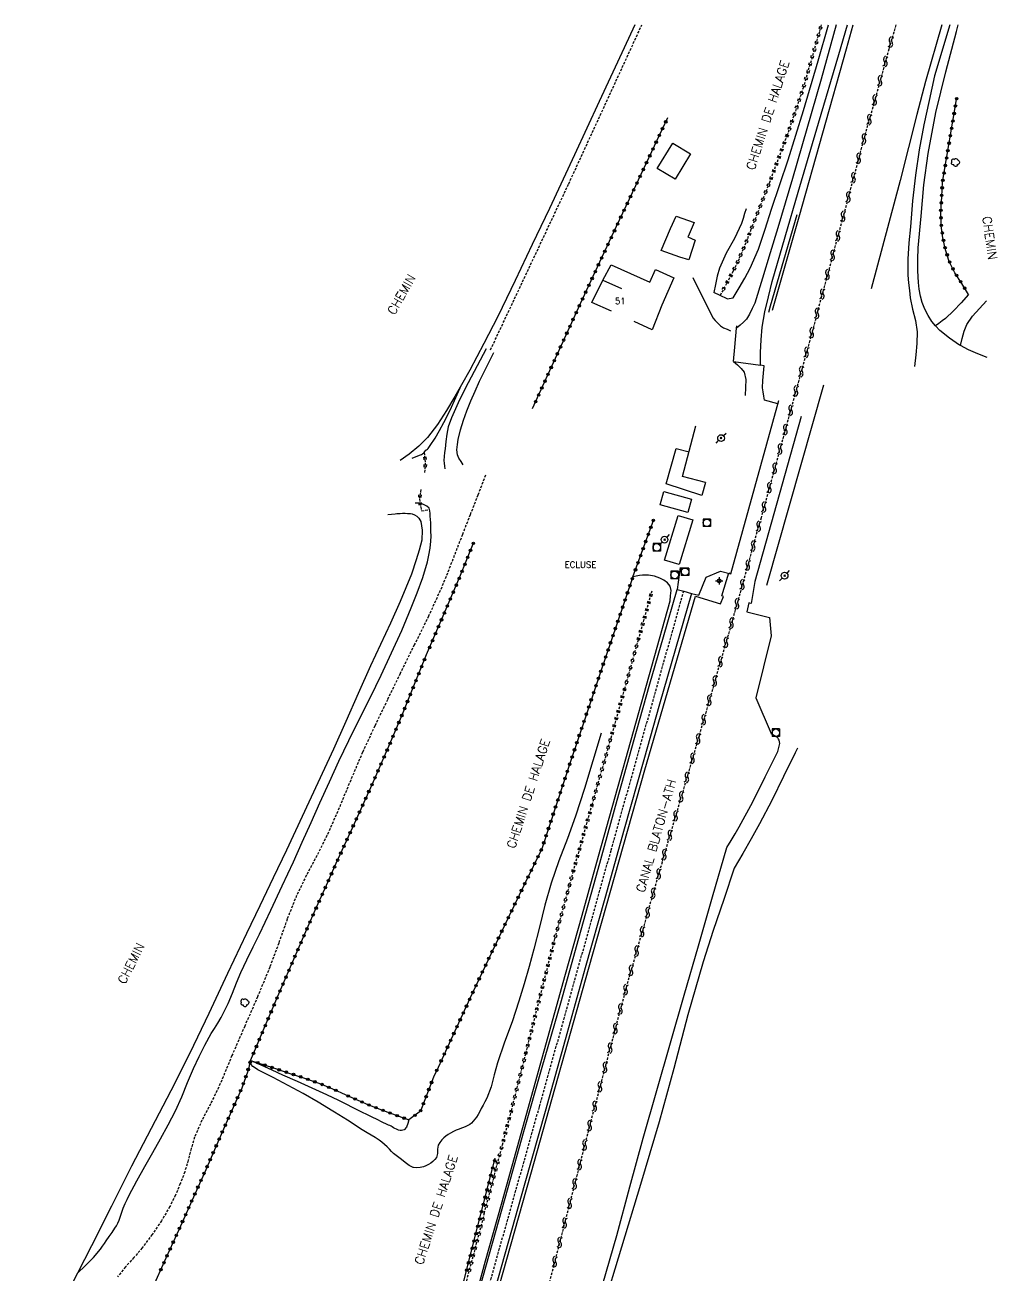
# Model space of a CAD drawing. Header units: millimetres. Extents: x 105000 to 106000, y 137000 to 138000.
# Drawn here: x 105758.6 to 105952.2, y 137751.2 to 138000 of the extents above; entities that cross this region are included whole.
import ezdxf
from ezdxf.enums import TextEntityAlignment as Align

# ---------------------------------------------------------------- set-up
doc = ezdxf.new("R2010")
doc.units = ezdxf.units.MM
doc.linetypes.add('DASHED', pattern=[0.75, 0.5, -0.25])
doc.layers.get('0').update_dxf_attribs({"linetype": 'CONTINUOUS'})
for name, color, linetype in [('W0001', 6, 'DASHED'), ('W0008', 7, 'CONTINUOUS'), ('W0010', 4, 'CONTINUOUS'), ('W0017', 7, 'CONTINUOUS'), ('W0070', 7, 'DASHED'), ('W0071', 7, 'CONTINUOUS'), ('W0101', 7, 'CONTINUOUS'), ('W0104', 1, 'CONTINUOUS'), ('W0120', 7, 'CONTINUOUS'), ('W0211', 2, 'CONTINUOUS'), ('W0214', 2, 'CONTINUOUS'), ('W0220', 5, 'DASHED'), ('W0300', 7, 'CONTINUOUS'), ('W0322', 7, 'CONTINUOUS'), ('W0323', 7, 'CONTINUOUS'), ('W0330', 7, 'CONTINUOUS'), ('W0420', 7, 'CONTINUOUS'), ('W0473', 7, 'CONTINUOUS'), ('W0500', 5, 'DASHED'), ('W0510', 5, 'CONTINUOUS'), ('W0511', 5, 'CONTINUOUS'), ('W0853', 7, 'CONTINUOUS'), ('W0985', 4, 'CONTINUOUS'), ('W0988', 4, 'CONTINUOUS'), ('W0989', 7, 'CONTINUOUS'), ('W0991', 7, 'CONTINUOUS')]:
    doc.layers.add(name, color=color, linetype=linetype)
doc.styles.get("Standard").update_dxf_attribs({"font": 'romans.shx', "width": 0.85})

# ---------------------------------------------------------------- blocks, each defined once
blk = doc.blocks.new('T853')
for p, q in [((-0.75, 0), (0.75, 0)), ((0, 0.75), (0, -0.75))]:
    blk.add_line(p, q)
blk.add_ellipse((0, 0), major_axis=(-0.265, 0.265), ratio=1, start_param=3.926991, end_param=10.210176)
blk = doc.blocks.new('T420')
for p, q in [((0.75, 0.75), (-0.75, 0.75)), ((-0.75, 0.75), (-0.75, -0.75)), ((0.75, 0.75), (0.75, -0.75)), ((0.75, -0.75), (-0.75, -0.75))]:
    blk.add_line(p, q)
blk.add_ellipse((0, 0), major_axis=(-0.53, 0.53), ratio=1, start_param=3.926991, end_param=10.210176)
blk = doc.blocks.new('T300')
for p, q in [((-0.8, 0.51), (-0.86, 0.34)), ((-0.86, 0.34), (-0.86, 0.17)), ((-0.86, 0.17), (-0.74, 0.06)), ((-0.69, 0.63), (-0.8, 0.51)), ((-0.8, -0.06), (-0.74, 0.06)), ((-0.74, 0.06), (-0.69, 0.11)), ((-0.57, 0.69), (-0.69, 0.63)), ((-0.46, 0.69), (-0.57, 0.69)), ((-0.29, 0.63), (-0.46, 0.69)), ((-0.29, 0.63), (-0.17, 0.74)), ((-0.23, 0.57), (-0.29, 0.63)), ((-0.17, 0.74), (-0.06, 0.8)), ((-0.06, 0.8), (0.06, 0.8)), ((0.06, 0.8), (0.23, 0.74)), ((0.23, 0.74), (0.34, 0.63)), ((0.34, 0.63), (0.4, 0.51)), ((0.46, 0.46), (0.34, 0.46)), ((0.4, 0.51), (0.4, 0.46)), ((0.57, 0.4), (0.46, 0.46)), ((0.57, 0.4), (0.69, 0.29)), ((0.69, 0.29), (0.74, 0.17)), ((0.74, 0.06), (0.69, -0.17)), ((0.74, 0.17), (0.74, 0.06)), ((-0.8, -0.17), (-0.8, -0.06)), ((-0.8, -0.23), (-0.8, -0.17)), ((-0.74, -0.34), (-0.8, -0.23)), ((-0.69, -0.4), (-0.74, -0.34)), ((-0.51, -0.46), (-0.69, -0.4)), ((-0.4, -0.46), (-0.51, -0.46)), ((-0.4, -0.46), (-0.34, -0.46)), ((-0.34, -0.46), (-0.34, -0.4)), ((-0.34, -0.51), (-0.34, -0.46)), ((-0.29, -0.63), (-0.34, -0.51)), ((-0.17, -0.74), (-0.29, -0.63)), ((-0.06, -0.8), (-0.17, -0.74)), ((0.06, -0.8), (-0.06, -0.8)), ((0.17, -0.74), (0.06, -0.8)), ((0.23, -0.69), (0.17, -0.74)), ((0.29, -0.46), (0.23, -0.46)), ((0.29, -0.63), (0.23, -0.69)), ((0.46, -0.4), (0.29, -0.46)), ((0.34, -0.51), (0.29, -0.63)), ((0.34, -0.51), (0.34, -0.46)), ((0.57, -0.34), (0.46, -0.4)), ((0.63, -0.29), (0.57, -0.34)), ((0.69, -0.17), (0.63, -0.29))]:
    blk.add_line(p, q)
blk = doc.blocks.new('T473')
for p, q in [((-0.166667, 0.166667), (0.166667, -0.166667)), ((-0.166667, -0.166667), (0.166667, 0.166667)), ((0.500001, 0.500001), (1.000002, 1.000002)), ((-1.000002, -1.000002), (-0.500001, -0.500001))]:
    blk.add_line(p, q)
blk.add_ellipse((0, 0), major_axis=(0.471405, 0.471405), ratio=1, start_param=5.4977871438, end_param=11.780972451)
blk = doc.blocks.new('t323o')
at = {"color": 0, "linetype": 'Continuous'}
for radius in [0.25, 0.15]:
    blk.add_circle((0, 0), radius, dxfattribs=at)
blk = doc.blocks.new('t500o')
at = {"color": 0, "linetype": 'Continuous'}
for centre, start, end in [((-0.5, 0.625), 216.8699, 323.1301), ((0.5, -0.125), 36.8699, 143.1301), ((0.5, -0.625), 36.8699, 143.1301), ((-0.5, 0.125), 216.8699, 323.1301)]:
    blk.add_arc(centre, 0.625, start, end, dxfattribs=at)
blk = doc.blocks.new('t220o')
at = {"color": 0, "linetype": 'Continuous'}
for p, q in [((-0.25, 0.25), (0.25, 0.25)), ((-0.25, -0.25), (0.25, -0.25))]:
    blk.add_line(p, q, dxfattribs=at)
blk = doc.blocks.new('t322o')
at = {"color": 0, "linetype": 'Continuous'}
for radius in [0.25, 0.15]:
    blk.add_circle((0, 0), radius, dxfattribs=at)

msp = doc.modelspace()

# ---------------------------------------------------------------- linework, layer by layer
at = {"layer": 'W0001'}
msp.add_lwpolyline([(105830.26, 137675), (105835.51, 137694), (105840.38, 137710.72), (105843.91, 137723.45), (105846.88, 137734.21), (105861.04, 137784.55), (105875.31, 137835.62), (105889.77, 137887.2)], dxfattribs=at)
at = {"layer": 'W0008'}
for points in [[(105899.71, 137933), (105899.97, 137935.84), (105900.32, 137939.63), (105900.36, 137940.09)], [(105848.54, 137746.27), (105851.67, 137757.38), (105854.8, 137768.48), (105857.94, 137779.59), (105861.6, 137792.42), (105865.27, 137805.25), (105868.92, 137818.09), (105872.74, 137831.85), (105876.54, 137845.61), (105880.38, 137859.37), (105883.06, 137868.76), (105885.76, 137878.15), (105888.46, 137887.55)], [(105888.46, 137887.55), (105889.77, 137887.2), (105891.34, 137886.78)], [(105891.34, 137886.78), (105888.16, 137875.75), (105884.98, 137864.71), (105881.82, 137853.66), (105877.91, 137839.85), (105874.04, 137826.03), (105870.17, 137812.21), (105866.16, 137797.9), (105862.16, 137783.6), (105858.15, 137769.3), (105854.16, 137755.16), (105850.17, 137741.03), (105846.17, 137726.9)]]:
    msp.add_lwpolyline(points, dxfattribs=at)
at = {"layer": 'W0010'}
msp.add_lwpolyline([(105906.74, 137942.8), (105907.05, 137944.05), (105912.34, 137962.22)], dxfattribs=at)
at = {"layer": 'W0017'}
for points in [[(105891.62, 137949.69), (105895.59, 137941.68), (105896.07, 137941.13), (105896.54, 137940.58), (105897.07, 137940.09), (105897.71, 137939.71), (105898.41, 137939.41), (105899.11, 137939.11)], [(105946.52, 137946.33), (105945.02, 137944.69), (105943.52, 137943.05), (105941.9, 137941.55), (105941.26, 137941.05), (105940.6, 137940.57), (105939.95, 137940.1)], [(105944.87, 137936.16), (105945.26, 137937.58), (105945.66, 137939), (105946.19, 137940.35), (105947.31, 137942.02), (105948.7, 137943.56), (105950.08, 137945.09)], [(105899.71, 137933), (105900.47, 137932.3), (105901.23, 137931.6), (105901.82, 137930.83), (105902.16, 137929.4), (105902.09, 137927.8), (105902.02, 137926.19)], [(105905.88, 137925.25), (105905.74, 137926.08), (105905.59, 137926.91), (105905.48, 137927.74), (105905.5, 137929.2), (105905.65, 137930.67), (105905.81, 137932.13), (105905.04, 137932.25)], [(105917.61, 137928.23), (105917.61, 137928.23), (105906.25, 137888.36)], [(105908.53, 137924.55), (105905.88, 137925.25)], [(105889.1, 137891.94), (105888.46, 137887.55)], [(105891.34, 137886.78), (105892.79, 137886.41), (105894.26, 137890.04), (105897.07, 137891.22), (105899.13, 137890.68)]]:
    msp.add_lwpolyline(points, dxfattribs=at)
at = {"layer": 'W0070'}
for points in [[(105851.29, 137935.29), (105866.87, 137968.37), (105881.43, 138000)], [(105850.31, 137910.32), (105848.77, 137906.38), (105847.23, 137902.44), (105845.69, 137898.51), (105844.35, 137895.01), (105843, 137891.51), (105841.59, 137888.04), (105838.95, 137882.24), (105836.12, 137876.53), (105833.29, 137870.82), (105830.77, 137865.61), (105828.26, 137860.39), (105825.82, 137855.15), (105823.45, 137849.61), (105821.16, 137844.05), (105818.73, 137838.55), (105816.72, 137834.57), (105814.63, 137830.64), (105812.68, 137826.64), (105810.8, 137821.92), (105809.11, 137817.12), (105807.34, 137812.35), (105804.9, 137806.45), (105802.34, 137800.59), (105799.79, 137794.73), (105798.92, 137792.63), (105798.05, 137790.52), (105797.16, 137788.43), (105795.53, 137785.12), (105793.83, 137781.86), (105792.37, 137778.5), (105791.68, 137776.21), (105791.09, 137773.88), (105790.4, 137771.58), (105789.52, 137769.23), (105788.53, 137766.92), (105787.43, 137764.67), (105785.77, 137761.83), (105783.91, 137759.09), (105781.94, 137756.44), (105780.29, 137754.52), (105778.58, 137752.64), (105777.01, 137750.68)]]:
    msp.add_lwpolyline(points, dxfattribs=at)
at = {"layer": 'W0071'}
for points in [[(105899.71, 137933), (105905.04, 137932.25), (105905.1, 137934.78), (105905.17, 137937.3), (105905.37, 137939.82), (105905.9, 137942.86), (105906.63, 137945.87), (105907.36, 137948.89), (105912.57, 137966.71), (105916.62, 137980.42), (105920.67, 137994.13), (105922.4, 138000)], [(105920.17, 138000), (105917.14, 137989.2), (105914.31, 137979.33), (105911.45, 137969.45), (105908.54, 137959.6), (105907.02, 137954.59), (105905.49, 137949.59), (105903.96, 137944.58), (105903.44, 137943.5), (105902.91, 137942.41), (105902.27, 137941.42), (105901.66, 137940.79), (105900.99, 137940.21), (105900.32, 137939.63)], [(105942.8, 138000), (105939.73, 137989.88), (105938.66, 137984.98), (105937.58, 137980.08), (105936.66, 137975.16), (105935.93, 137970.07), (105935.35, 137964.95), (105934.91, 137959.82), (105934.64, 137956.6), (105934.43, 137953.37), (105934.44, 137950.14), (105934.55, 137948.64), (105934.71, 137947.14), (105934.9, 137945.64), (105935.37, 137943.38), (105935.91, 137941.12), (105936.25, 137938.86), (105936.23, 137936.58), (105936, 137934.29), (105935.77, 137931.99)], [(105936.44, 137955.64), (105937.04, 137961.91), (105937.63, 137968.19), (105938.45, 137974.42), (105940.02, 137982.57), (105941.96, 137990.64), (105944.07, 137998.68), (105944.44, 138000)], [(105950.23, 137933.75), (105948.36, 137934.53), (105946.48, 137935.32), (105944.87, 137936.16), (105944.7, 137936.25), (105942.68, 137937.59), (105940.79, 137939.14), (105939.95, 137940.1), (105939.21, 137940.93), (105938.44, 137942.12), (105937.78, 137943.4), (105937.25, 137944.72), (105936.9, 137946.02), (105936.68, 137947.36), (105936.51, 137948.7), (105936.37, 137951.01), (105936.41, 137953.32), (105936.44, 137955.64)], [(105850.45, 137935.48), (105848.63, 137932.11), (105846.82, 137928.75), (105845.13, 137925.33), (105844.3, 137923.56), (105843.51, 137921.78), (105842.89, 137919.94), (105842.6, 137918.51), (105842.42, 137917.05), (105842.26, 137915.59), (105842.15, 137914.82), (105842.04, 137914.05), (105842.01, 137913.28), (105842.05, 137912.72), (105842.13, 137912.16), (105842.22, 137911.61)], [(105845.82, 137912.42), (105845.42, 137913.06), (105845.02, 137913.71), (105844.73, 137914.38), (105844.62, 137915.38), (105844.72, 137916.42), (105844.88, 137917.45), (105845.29, 137919.39), (105845.91, 137921.3), (105846.6, 137923.18), (105847.38, 137925.15), (105848.24, 137927.09), (105849.11, 137929.03), (105851.95, 137934.78)]]:
    msp.add_lwpolyline(points, dxfattribs=at)
at = {"layer": 'W0101'}
for points in [[(105875.36, 137942.98), (105871.47, 137944.72), (105873.68, 137949.19), (105877.41, 137947.54)], [(105894.14, 137908.87), (105894.14, 137908.87), (105889.53, 137910.07), (105892.18, 137920.13)]]:
    msp.add_lwpolyline(points, dxfattribs=at)
at = {"layer": 'W0104'}
for points in [[(105884.52, 137971.42), (105887.63, 137976.48), (105891.15, 137974.32), (105888.05, 137969.26)], [(105888.24, 137961.92), (105891.83, 137960.63), (105890.63, 137957.89), (105890.61, 137957.8), (105892.07, 137957.17), (105890.81, 137953.21), (105889.01, 137953.78), (105889.02, 137953.76), (105885.26, 137955.07), (105887.16, 137959.44)], [(105891.33, 137905.57), (105890.59, 137902.89), (105885.1, 137904.4), (105885.84, 137907.08)], [(105891.56, 137901.46), (105888.88, 137892.55), (105885.98, 137893.42), (105888.66, 137902.33)]]:
    msp.add_lwpolyline(points, close=True, dxfattribs=at)
for points in [[(105873.68, 137949.19), (105875.31, 137952.25), (105883.01, 137948.78), (105883.01, 137948.79), (105884.15, 137951.32), (105887.84, 137949.65), (105885.39, 137944.22), (105883.48, 137939.3), (105879.92, 137940.93)], [(105894.14, 137908.87), (105893.39, 137906.31), (105886.31, 137908.6), (105888.24, 137915.68), (105890.83, 137915.01)]]:
    msp.add_lwpolyline(points, dxfattribs=at)
at = {"layer": 'W0120'}
msp.add_lwpolyline([(105898.4, 137945.47), (105897.02, 137946.11), (105895.76, 137946.7)], dxfattribs=at)
at = {"layer": 'W0211'}
for points in [[(105898.4, 137945.47), (105899.63, 137945.68), (105900.79, 137947.62), (105901.95, 137949.56), (105903.03, 137951.54), (105904.65, 137955.37), (105905.99, 137959.33), (105907.29, 137963.3), (105910.55, 137973.11), (105913.6, 137982.97), (105916.58, 137992.86), (105918.63, 138000)], [(105902.22, 137963.4), (105901.91, 137962.42), (105901.6, 137961.44), (105901.27, 137960.46), (105899.86, 137957.47), (105898.21, 137954.56), (105896.89, 137951.55), (105896.46, 137949.95), (105896.11, 137948.32), (105895.76, 137946.7)], [(105835.69, 137913.69), (105835.69, 137913.69), (105835.69, 137913.69), (105835.69, 137913.69), (105835.69, 137913.69), (105835.69, 137913.69), (105835.69, 137913.69), (105837.18, 137914.3), (105837.18, 137914.3), (105837.38, 137914.39), (105837.58, 137914.48), (105837.77, 137914.58), (105838.01, 137914.8), (105838.07, 137914.87), (105838.22, 137915.05), (105838.44, 137915.29), (105838.58, 137915.41), (105838.73, 137915.53), (105838.87, 137915.66), (105839.02, 137915.84), (105839.17, 137916.03), (105839.3, 137916.22), (105840.29, 137917.7), (105841.17, 137919.26), (105842.01, 137920.83), (105843.23, 137923.29), (105844.37, 137925.79), (105845.5, 137928.3)], [(105769.04, 137751.39), (105770.63, 137752.95), (105772.22, 137754.52), (105773.65, 137756.2), (105774.03, 137756.75), (105774.39, 137757.3), (105774.75, 137757.85), (105775.34, 137758.67), (105775.93, 137759.48), (105776.48, 137760.33), (105776.78, 137760.85), (105777.06, 137761.38), (105777.31, 137761.92), (105777.61, 137762.72), (105777.86, 137763.55), (105778.13, 137764.37), (105778.51, 137765.24), (105778.92, 137766.1), (105779.34, 137766.95), (105780.84, 137769.8), (105782.43, 137772.61), (105784.03, 137775.41), (105785.58, 137778.18), (105787.12, 137780.94), (105788.58, 137783.75), (105789.81, 137786.54), (105790.96, 137789.37), (105792.17, 137792.18), (105793.27, 137794.52), (105794.41, 137796.83), (105795.64, 137799.1), (105796.31, 137800.16), (105797, 137801.21), (105797.65, 137802.29), (105798.15, 137803.22), (105798.61, 137804.17), (105799.06, 137805.12), (105799.93, 137807.16), (105800.74, 137809.22), (105801.59, 137811.26), (105802.78, 137813.83), (105804.04, 137816.37), (105805.28, 137818.92), (105807.57, 137823.71), (105809.83, 137828.51), (105812.05, 137833.33), (105813.81, 137837.24), (105815.55, 137841.16), (105817.3, 137845.07), (105819.2, 137849.23), (105821.12, 137853.38), (105823.08, 137857.51), (105825.22, 137861.83), (105827.4, 137866.14), (105829.52, 137870.47), (105831.6, 137874.92), (105833.62, 137879.4), (105835.49, 137883.93), (105836.7, 137886.93), (105837.85, 137889.96), (105838.74, 137893.05), (105839.02, 137894.42), (105839.26, 137895.81), (105839.41, 137897.21), (105839.45, 137898.21), (105839.44, 137899.21), (105839.41, 137900.21), (105839.39, 137900.86), (105839.36, 137901.51), (105839.3, 137902.15), (105839.28, 137902.71), (105839.24, 137903.26), (105839.09, 137903.74), (105838.62, 137904.17), (105837.98, 137904.47), (105837.35, 137904.79), (105837.35, 137904.79), (105837.35, 137904.79), (105837.35, 137904.79), (105836.29, 137904.74), (105836.29, 137904.74), (105836.29, 137904.74), (105836.29, 137904.74), (105836.29, 137904.74), (105836.29, 137904.74), (105836.29, 137904.74)], [(105887.07, 137885.28), (105887.16, 137886.31), (105887.25, 137887.34), (105887.06, 137888.23), (105886.54, 137888.87), (105885.8, 137889.4), (105885.01, 137889.82), (105883.93, 137890.2), (105882.77, 137890.39), (105881.6, 137890.41), (105880.95, 137890.33), (105880.31, 137890.2), (105879.66, 137890.07)], [(105853.46, 137765.16), (105857.72, 137780.41), (105861.98, 137795.67), (105866.24, 137810.92), (105869.52, 137822.69), (105872.8, 137834.47), (105876.1, 137846.24), (105879.75, 137859.26), (105883.41, 137872.27), (105887.07, 137885.28)], [(105912.41, 137855.95), (105911.97, 137855.05), (105909.65, 137850.3), (105907.32, 137845.56), (105904.89, 137840.88), (105903.23, 137837.91), (105901.53, 137834.97), (105899.82, 137832.03), (105897.75, 137825.83), (105895.67, 137819.63), (105893.67, 137813.4), (105890.62, 137802.82), (105887.78, 137792.17), (105884.87, 137781.55), (105881.17, 137769.05), (105877.37, 137756.59), (105873.63, 137744.1)], [(105821.06, 137785.76), (105818.72, 137786.9), (105815.8, 137788.23), (105812.87, 137789.54), (105809.93, 137790.85), (105807.79, 137791.82), (105805.65, 137792.8), (105803.52, 137793.78)], [(105835.06, 137781.92), (105834.8, 137781.18), (105834.54, 137780.45), (105834.09, 137779.97), (105833.84, 137779.89), (105833.57, 137779.84), (105833.3, 137779.83), (105832.95, 137779.91), (105832.6, 137780.05), (105832.26, 137780.21), (105832, 137780.35), (105831.74, 137780.51), (105831.48, 137780.65), (105831.23, 137780.78), (105830.97, 137780.9), (105830.72, 137781.02), (105829.72, 137781.5), (105828.72, 137781.98), (105827.72, 137782.46), (105824.72, 137783.94), (105821.73, 137785.44), (105821.06, 137785.76)], [(105828.15, 137675), (105829.95, 137680.67), (105833.18, 137691.48), (105836.25, 137702.33), (105839.2, 137713.22), (105840.49, 137718.22), (105841.76, 137723.23), (105843.06, 137728.23), (105844.91, 137734.89), (105846.83, 137741.53), (105848.74, 137748.18), (105850.32, 137753.84), (105851.89, 137759.5), (105853.46, 137765.16)]]:
    msp.add_lwpolyline(points, dxfattribs=at)
at = {"layer": 'W0214'}
for points in [[(105873.34, 137858.93), (105871.68, 137853.42), (105870.02, 137847.9), (105868.25, 137842.41), (105866.61, 137837.97), (105864.91, 137833.54), (105863.35, 137829.07), (105862.14, 137824.72), (105861.06, 137820.32), (105859.95, 137815.94), (105858.99, 137812.47), (105858.01, 137809.01), (105856.97, 137805.57), (105855.58, 137801.47), (105854.11, 137797.4), (105852.7, 137793.31), (105852.04, 137790.92), (105851.41, 137788.53), (105850.54, 137786.23), (105850.19, 137785.55), (105849.82, 137784.87), (105849.45, 137784.2), (105849.14, 137783.61), (105848.83, 137783.02), (105848.48, 137782.46), (105848.18, 137782.04), (105847.86, 137781.64), (105847.5, 137781.29), (105847.15, 137781.03), (105846.76, 137780.81), (105846.37, 137780.61), (105845.94, 137780.43), (105845.51, 137780.27), (105845.08, 137780.11), (105844.49, 137779.86), (105843.91, 137779.59), (105843.35, 137779.29), (105842.88, 137779.01), (105842.42, 137778.71), (105842, 137778.37), (105841.57, 137777.93), (105841.19, 137777.44), (105840.89, 137776.92), (105840.75, 137776.1), (105840.76, 137775.22), (105840.57, 137774.43), (105840.24, 137774.01), (105839.82, 137773.64), (105839.38, 137773.31), (105838.92, 137773.02), (105838.44, 137772.77), (105837.94, 137772.58), (105837.27, 137772.44), (105836.57, 137772.39), (105835.96, 137772.46)], [(105820.24, 137783.44), (105819.9, 137783.65), (105816.97, 137785.44), (105814, 137787.17), (105811.02, 137788.79), (105808, 137790.35), (105804.98, 137791.91), (105804.48, 137792.22), (105803.97, 137792.54), (105803.63, 137792.94), (105803.57, 137793.21), (105803.54, 137793.49), (105803.52, 137793.78)], [(105835.96, 137772.46), (105835.9, 137772.47), (105835.07, 137772.84), (105834.3, 137773.44), (105833.54, 137774.05), (105833.01, 137774.42), (105832.5, 137774.8), (105832, 137775.2), (105831.56, 137775.64), (105831.15, 137776.11), (105830.72, 137776.57), (105830.2, 137777.03), (105829.66, 137777.47), (105829.1, 137777.89), (105828.33, 137778.4), (105827.53, 137778.87), (105826.73, 137779.35), (105825.42, 137780.17), (105824.12, 137781.01), (105822.81, 137781.84), (105820.24, 137783.44)]]:
    msp.add_lwpolyline(points, dxfattribs=at)
at = {"layer": 'W0220'}
for points in [[(105917.12, 138000), (105916.79, 137998.66), (105913.62, 137987.6), (105910.38, 137978.08), (105906.85, 137968.64), (105903.17, 137959.28), (105902.41, 137957.32), (105901.64, 137955.37), (105900.81, 137953.44), (105899.61, 137950.97), (105898.31, 137948.54), (105897.02, 137946.11)], [(105838.07, 137914.87), (105838.15, 137914.17), (105838.23, 137913.47), (105838.28, 137912.77), (105838.26, 137912.08), (105838.21, 137911.39), (105838.16, 137910.69)], [(105837.45, 137907.51), (105837.33, 137906.87), (105837.21, 137906.23), (105837.15, 137905.59), (105837.22, 137904.8), (105837.4, 137904), (105837.57, 137903.2)], [(105837.57, 137903.2), (105838.96, 137903.45)], [(105850.06, 137763.34), (105851.87, 137770.15), (105853.67, 137776.96), (105855.46, 137783.78), (105858.35, 137795.17), (105861.2, 137806.58), (105864.12, 137817.97), (105867.77, 137831.34), (105871.53, 137844.67), (105875.3, 137858.01), (105878.03, 137867.77), (105880.76, 137877.53), (105883.49, 137887.29)], [(105850.06, 137763.34), (105842.79, 137735.81), (105841.31, 137730.22)]]:
    msp.add_lwpolyline(points, dxfattribs=at)
at = {"layer": 'W0322'}
for points in [[(105879.66, 137890.07), (105876.47, 137880.69), (105873.28, 137871.32), (105870.12, 137861.94), (105867.24, 137853.28), (105864.38, 137844.61), (105861.52, 137835.94), (105858.16, 137829.04), (105854.8, 137822.14), (105851.48, 137815.22), (105847.61, 137806.97), (105843.79, 137798.7), (105840.84, 137792.33)], [(105840.84, 137792.33), (105839.96, 137790.42)], [(105839.96, 137790.42), (105837.35, 137783.65), (105835.06, 137781.92)]]:
    msp.add_lwpolyline(points, dxfattribs=at)
at = {"layer": 'W0323'}
for points in [[(105946.52, 137946.33), (105945.15, 137948.49), (105943.79, 137950.65), (105942.67, 137952.92), (105941.93, 137955.22), (105941.41, 137957.61), (105941.08, 137960.02), (105940.98, 137962.88), (105941.15, 137965.77), (105941.31, 137968.67), (105944.18, 137985.56)], [(105859.66, 137923.59), (105862.7, 137930.29), (105865.75, 137936.99), (105868.82, 137943.68), (105872.6, 137951.82), (105876.42, 137959.94), (105880.24, 137968.06), (105882.36, 137972.56), (105884.48, 137977.06), (105886.6, 137981.56)], [(105879.66, 137890.07), (105883.8, 137901.51)], [(105838.58, 137874.63), (105841.88, 137882.35), (105845.19, 137890.07), (105847.99, 137897.01)], [(105803.52, 137793.78), (105804.68, 137796.53), (105805.84, 137799.28), (105807, 137802.02), (105809.55, 137807.99), (105812.11, 137813.95), (105814.71, 137819.9), (105816.66, 137824.3), (105818.62, 137828.68), (105820.59, 137833.07), (105824.18, 137840.97), (105827.77, 137848.87), (105831.26, 137856.82), (105833.74, 137862.74), (105836.16, 137868.68), (105838.58, 137874.63)], [(105803.52, 137793.78), (105803.33, 137793.06), (105803.15, 137792.33), (105802.95, 137791.61), (105801.76, 137788.27), (105800.32, 137785.02), (105798.85, 137781.77), (105796.73, 137776.88), (105794.57, 137772), (105792.4, 137767.13), (105789.54, 137760.75), (105786.66, 137754.38), (105783.79, 137748)], [(105803.52, 137793.78), (105804.96, 137793.3), (105806.4, 137792.82), (105807.85, 137792.33), (105811.13, 137791.26), (105814.42, 137790.19), (105817.67, 137789.02), (105820.75, 137787.71), (105821.6, 137787.32)], [(105821.6, 137787.32), (105823.8, 137786.31), (105826.87, 137784.98), (105829.59, 137783.92), (105832.32, 137782.92), (105835.06, 137781.92)], [(105837.53, 137720.26), (105837.82, 137721.11), (105838.11, 137721.96), (105838.4, 137722.81), (105839.3, 137725.8), (105840.12, 137728.82), (105840.94, 137731.83), (105842.17, 137736.06), (105843.41, 137740.28), (105844.61, 137744.52), (105846.07, 137750.04), (105847.46, 137755.58), (105848.85, 137761.12), (105849.98, 137765.5), (105851.1, 137769.89), (105852.23, 137774.27)]]:
    msp.add_lwpolyline(points, dxfattribs=at)
at = {"layer": 'W0330'}
for points in [[(105880.07, 138000), (105877.9, 137995.45), (105872.95, 137984.79), (105868.01, 137974.12), (105863.03, 137963.47), (105859.62, 137956.28), (105856.18, 137949.09), (105852.75, 137941.91)], [(105852.75, 137941.91), (105849.97, 137936.57), (105847.19, 137931.24), (105845.5, 137928.3), (105844.2, 137926.03), (105842.51, 137923.2), (105840.77, 137920.41), (105838.76, 137917.86), (105837, 137916.12), (105835.09, 137914.51), (105833.31, 137913.29)], [(105830.88, 137902.51), (105832.29, 137902.66), (105832.63, 137902.68), (105832.97, 137902.7), (105833.31, 137902.72), (105833.79, 137902.74), (105834.27, 137902.75), (105834.75, 137902.73), (105835.07, 137902.72), (105835.39, 137902.68), (105835.69, 137902.62), (105836.18, 137902.43), (105836.63, 137902.14), (105837.01, 137901.8), (105837.39, 137901.1), (105837.57, 137900.24), (105837.67, 137899.38), (105837.59, 137897.41), (105837.09, 137895.42), (105836.49, 137893.46), (105835.57, 137890.65), (105834.46, 137887.89), (105833.31, 137885.16), (105831.41, 137880.86), (105829.4, 137876.61), (105827.4, 137872.35), (105824.93, 137866.82), (105822.5, 137861.29), (105820.03, 137855.76), (105816.93, 137849.05), (105813.79, 137842.35), (105810.65, 137835.66)], [(105810.65, 137835.66), (105807.99, 137830.12), (105805.33, 137824.58), (105802.67, 137819.03), (105798.94, 137811.08), (105795.22, 137803.13), (105791.41, 137795.21), (105787.6, 137787.68), (105783.7, 137780.19), (105779.82, 137772.68), (105775.81, 137764.77), (105771.82, 137756.85), (105769.04, 137751.39), (105767.8, 137748.95), (105764.74, 137743.01), (105761.66, 137737.08), (105758.58, 137731.14)]]:
    msp.add_lwpolyline(points, dxfattribs=at)
at = {"layer": 'W0500'}
msp.add_lwpolyline([(105932.03, 138000), (105930.62, 137995.18), (105925.4, 137976.36), (105920.35, 137957.5), (105915.27, 137938.64), (105910.23, 137920.25), (105905.17, 137901.86), (105900.05, 137883.49), (105892.82, 137858.37), (105885.46, 137833.28), (105878.27, 137808.14), (105870.59, 137779.09), (105863.12, 137749.97), (105854.96, 137721.06), (105851.54, 137710.2), (105848.02, 137699.38), (105844.5, 137688.55)], dxfattribs=at)
at = {"layer": 'W0510'}
msp.add_lwpolyline([(105873.67, 137749.29), (105876.43, 137758.92), (105879.04, 137768.6), (105881.69, 137778.27), (105884.4, 137787.77), (105887.14, 137797.26), (105889.88, 137806.75), (105892.71, 137816.56), (105895.54, 137826.36), (105898.38, 137836.17), (105899.2, 137837.55), (105900.03, 137838.93), (105900.84, 137840.32), (105903.51, 137845.25), (105906.01, 137850.27), (105908.52, 137855.29), (105908.7, 137856.07), (105908.89, 137856.86), (105908.8, 137857.56), (105908.66, 137857.78), (105908.49, 137858), (105908.31, 137858.21)], dxfattribs=at)
at = {"layer": 'W0511'}
for points in [[(105907.45, 137943.19), (105907.45, 137943.19), (105907.45, 137943.19), (105907.45, 137943.19), (105907.45, 137943.19), (105907.45, 137943.19), (105912.77, 137961.79), (105922.17, 137995.26), (105923.53, 138000)], [(105941.19, 138000), (105937.92, 137988.76), (105936.19, 137982.2), (105934.53, 137975.63), (105932.87, 137969.05), (105927.11, 137947.46)], [(105899.13, 137890.68), (105908.72, 137925.24), (105908.72, 137925.24)], [(105913.19, 137922.03), (105913.19, 137922.03), (105913.19, 137922.03), (105913.19, 137922.03), (105903.92, 137889.15)], [(105847.42, 137729), (105859.36, 137771.1), (105870.97, 137812.44), (105882.05, 137851.66), (105892.1, 137886.21), (105897.1, 137884.7), (105897.73, 137886.19), (105897.39, 137886.3), (105898.73, 137890.88), (105899.13, 137890.68)], [(105903.92, 137889.15), (105903.22, 137884.8), (105902.76, 137884.93), (105902.35, 137883.13), (105906.84, 137882.01), (105907.2, 137878.34), (105904.17, 137866.01), (105907.17, 137858.91), (105908.31, 137858.21)]]:
    msp.add_lwpolyline(points, dxfattribs=at)

# ---------------------------------------------------------------- block references
at = {"layer": 'W0220'}
for p, rotation in [((105916.97, 137999.39), 255.938425234636), ((105916.58, 137997.94), 254.035448038412), ((105915.76, 137995.06), 254.035448038412), ((105916.17, 137996.5), 254.035448038412), ((105914.93, 137992.17), 254.035448038412), ((105915.34, 137993.61), 254.035448038412), ((105914.1, 137989.29), 254.035448038412), ((105914.52, 137990.73), 254.035448038412), ((105913.69, 137987.85), 254.035448038412), ((105912.74, 137985), 251.1812953661286), ((105913.22, 137986.42), 251.1812953661286), ((105911.77, 137982.16), 251.1812953661286), ((105912.25, 137983.58), 251.1812953661286), ((105910.8, 137979.32), 251.1812953661286), ((105911.29, 137980.74), 251.1812953661286), ((105910.31, 137977.9), 249.5185508128021), ((105909.26, 137975.09), 249.5185508128021), ((105909.79, 137976.5), 249.5185508128021), ((105908.21, 137972.28), 249.5185508128021), ((105908.74, 137973.69), 249.5185508128021), ((105907.16, 137969.47), 249.5185508128021), ((105907.69, 137970.88), 249.5185508128021), ((105906.63, 137968.07), 248.5452633233728), ((105905.53, 137965.28), 248.5452633233728), ((105906.08, 137966.68), 248.5452633233728), ((105904.43, 137962.49), 248.5452633233728), ((105904.98, 137963.88), 248.5452633233728), ((105903.34, 137959.7), 248.5452633233728), ((105903.89, 137961.09), 248.5452633233728), ((105902.24, 137956.9), 248.4369623021545), ((105902.79, 137958.3), 248.6194280520002), ((105901.69, 137955.51), 248.4369623021545), ((105900.48, 137952.76), 243.9660540258658), ((105901.1, 137954.13), 246.8732176698965), ((105899.13, 137950.08), 241.9458731722774), ((105899.82, 137951.42), 243.9660540258658), ((105897.72, 137947.44), 241.9458731722774), ((105898.43, 137948.76), 241.9458731722774), ((105838.21, 137913.68), 276.8427734118325), ((105838.27, 137912.19), 268.6754780886624), ((105837.2, 137906.16), 264.7165145607258), ((105837.25, 137904.66), 282.3005388787881), ((105882.84, 137884.99), 74.37212146192046), ((105883.25, 137886.44), 74.37212146192046), ((105882.44, 137883.55), 74.37212146192046), ((105881.63, 137880.66), 74.37212146192046), ((105882.04, 137882.1), 74.37212146192046), ((105880.82, 137877.77), 74.37212146192046), ((105881.23, 137879.21), 74.37212146192046), ((105880.02, 137874.88), 74.37059881187942), ((105880.42, 137876.32), 74.37059881187942), ((105879.61, 137873.44), 74.37059881187942), ((105878.8, 137870.55), 74.37059881187942), ((105879.21, 137871.99), 74.37059881187942), ((105878, 137867.66), 74.37756438207263), ((105878.4, 137869.1), 74.37059881187942), ((105877.59, 137866.21), 74.37756438207263), ((105876.78, 137863.32), 74.37756438207263), ((105877.19, 137864.77), 74.37756438207263), ((105875.98, 137860.43), 74.37756438207263), ((105876.38, 137861.88), 74.37756438207263), ((105875.17, 137857.55), 74.22841647885016), ((105875.57, 137858.99), 74.37756438207263), ((105874.76, 137856.1), 74.22841647885016), ((105873.94, 137853.21), 74.22841647885016), ((105874.35, 137854.66), 74.22841647885016), ((105873.13, 137850.33), 74.22841647885016), ((105873.54, 137851.77), 74.22841647885016), ((105872.31, 137847.44), 74.22841647885016), ((105872.72, 137848.88), 74.22841647885016), ((105871.91, 137846), 74.22841647885016), ((105871.09, 137843.11), 74.24147886599438), ((105871.5, 137844.55), 74.24147886599438), ((105870.28, 137840.22), 74.24147886599438), ((105870.68, 137841.67), 74.24147886599438), ((105869.87, 137838.78), 74.24147886599438), ((105869.05, 137835.89), 74.24147886599438), ((105869.46, 137837.34), 74.24147886599438), ((105868.24, 137833), 74.24147886599438), ((105868.65, 137834.45), 74.24147886599438), ((105867.43, 137830.11), 74.74197958370397), ((105867.83, 137831.56), 74.24147886599438), ((105867.04, 137828.67), 74.74197958370397), ((105866.25, 137825.77), 74.74197958370397), ((105866.64, 137827.22), 74.74197958370397), ((105865.46, 137822.88), 74.74197958370397), ((105865.86, 137824.33), 74.74197958370397), ((105865.07, 137821.43), 74.74197958370397), ((105864.28, 137818.54), 74.74197958370397), ((105864.67, 137819.98), 74.74197958370397), ((105863.52, 137815.63), 75.59028382480514), ((105863.89, 137817.09), 75.59028382480514), ((105862.77, 137812.73), 75.59028382480514), ((105863.15, 137814.18), 75.59028382480514), ((105862.4, 137811.28), 75.59028382480514), ((105861.66, 137808.37), 75.59028382480514), ((105862.03, 137809.82), 75.59028382480514), ((105860.92, 137805.46), 76.01812020169261), ((105861.28, 137806.92), 75.59028382480514), ((105860.55, 137804.01), 76.01812020169261), ((105859.83, 137801.1), 76.01812020169261), ((105860.19, 137802.55), 76.01812020169261), ((105859.1, 137798.18), 76.01812020169261), ((105859.47, 137799.64), 76.01812020169261), ((105858.38, 137795.27), 76.01812020169261), ((105858.74, 137796.73), 76.01812020169261), ((105858.01, 137793.82), 75.76166210831437), ((105857.27, 137790.91), 75.76166210831437), ((105857.64, 137792.37), 75.76166210831437), ((105856.54, 137788), 75.76166210831437), ((105856.9, 137789.46), 75.76166210831437), ((105856.17, 137786.55), 75.76166210831437), ((105855.43, 137783.64), 75.28333950315768), ((105855.8, 137785.1), 75.76166210831437), ((105854.67, 137780.74), 75.28333950315768), ((105855.05, 137782.19), 75.28333950315768), ((105853.9, 137777.84), 75.28333950315768), ((105854.28, 137779.29), 75.28333950315768), ((105853.52, 137776.39), 75.14138555210336), ((105852.75, 137773.49), 75.14138555210336), ((105853.14, 137774.94), 75.14138555210336), ((105851.98, 137770.59), 75.14138555210336), ((105852.37, 137772.04), 75.14138555210336), ((105851.6, 137769.14), 75.13144042906721), ((105850.83, 137766.24), 75.13144042906721), ((105851.21, 137767.69), 75.13144042906721), ((105850.44, 137764.79), 75.13144042906721), ((105849.35, 137760.68), 255.2155715294408), ((105849.74, 137762.13), 255.2155715294408), ((105848.97, 137759.23), 255.2155715294408), ((105848.21, 137756.33), 255.2155715294408), ((105848.59, 137757.78), 255.2155715294408), ((105847.44, 137753.42), 255.2155715294408), ((105847.82, 137754.87), 255.2155715294408), ((105847.06, 137751.97), 255.2155715294408)]:
    msp.add_blockref('t220o', p, dxfattribs=dict(at, rotation=rotation))
at = {"layer": 'W0300', "rotation": 359.9999899820874}
for p in [(105943.94, 137972.59), (105802.42, 137805.25)]:
    msp.add_blockref('T300', p, dxfattribs=at)
at = {"layer": 'W0322'}
for p, rotation in [((105879.55, 137889.73), 251.2081582684478), ((105879.06, 137888.31), 251.2081582684478), ((105878.1, 137885.47), 251.2081582684478), ((105878.58, 137886.89), 251.2081582684478), ((105877.13, 137882.63), 251.2081582684478), ((105877.61, 137884.05), 251.2081582684478), ((105876.16, 137879.79), 251.2136375645618), ((105876.65, 137881.21), 251.2081582684478), ((105875.68, 137878.37), 251.2136375645618), ((105874.72, 137875.53), 251.2136375645618), ((105875.2, 137876.95), 251.2136375645618), ((105873.75, 137872.69), 251.2136375645618), ((105874.23, 137874.11), 251.2136375645618), ((105872.79, 137869.85), 251.3600582074179), ((105873.27, 137871.27), 251.3600582074179), ((105872.31, 137868.43), 251.3600582074179), ((105871.35, 137865.59), 251.3600582074179), ((105871.83, 137867.01), 251.3600582074179), ((105870.39, 137862.74), 251.3600582074179), ((105870.87, 137864.17), 251.3600582074179), ((105869.44, 137859.9), 251.6047434322049), ((105869.91, 137861.32), 251.6047434322049), ((105868.97, 137858.48), 251.6047434322049), ((105868.02, 137855.63), 251.6047434322049), ((105868.49, 137857.05), 251.6047434322049), ((105867.07, 137852.78), 251.7416995374571), ((105867.55, 137854.21), 251.6047434322049), ((105866.13, 137849.93), 251.7416995374571), ((105866.6, 137851.36), 251.7416995374571), ((105865.66, 137848.51), 251.7416995374571), ((105864.72, 137845.66), 251.7416995374571), ((105865.19, 137847.08), 251.7416995374571), ((105863.78, 137842.81), 251.7436657753003), ((105864.25, 137844.23), 251.7436657753003), ((105862.84, 137839.96), 251.7436657753003), ((105863.31, 137841.39), 251.7436657753003), ((105862.37, 137838.54), 251.7436657753003), ((105861.4, 137835.7), 244.0660517709002), ((105861.9, 137837.11), 251.7436657753003), ((105860.09, 137833), 244.0660517709002), ((105860.75, 137834.35), 244.0660517709002), ((105858.78, 137830.31), 244.0660517709002), ((105859.43, 137831.65), 244.0660517709002), ((105857.47, 137827.61), 244.0560712520846), ((105858.12, 137828.96), 244.0560712520846), ((105856.81, 137826.26), 244.0560712520846), ((105855.5, 137823.56), 244.0560712520846), ((105856.15, 137824.91), 244.0560712520846), ((105854.19, 137820.86), 244.3466081698118), ((105854.84, 137822.21), 244.0560712520846), ((105852.89, 137818.16), 244.3466081698118), ((105853.54, 137819.51), 244.3466081698118), ((105851.59, 137815.45), 244.3466081698118), ((105852.24, 137816.8), 244.3466081698118), ((105850.32, 137812.74), 244.8577695930175), ((105850.95, 137814.09), 244.8577695930175), ((105849.68, 137811.38), 244.8577695930175), ((105848.41, 137808.66), 244.8577695930175), ((105849.04, 137810.02), 244.8577695930175), ((105847.14, 137805.94), 245.1950055343478), ((105847.77, 137807.31), 244.8577695930175), ((105845.88, 137803.22), 245.1950055343478), ((105846.51, 137804.58), 245.1950055343478), ((105844.62, 137800.5), 245.1950055343478), ((105845.25, 137801.86), 245.1950055343478), ((105843.36, 137797.77), 245.1923681309935), ((105843.99, 137799.14), 245.1950055343478), ((105842.73, 137796.41), 245.1923681309935), ((105841.47, 137793.69), 245.1923681309935), ((105842.1, 137795.05), 245.1923681309935), ((105840.59, 137791.79), 245.1923681311459), ((105839.02, 137787.97), 248.9137613400881), ((105839.56, 137789.37), 248.9137613400881), ((105838.48, 137786.57), 248.9137613400881), ((105836.25, 137782.82), 217.005527588328), ((105837.4, 137783.77), 248.9137613400881), ((105837.94, 137785.17), 248.9137613400881)]:
    msp.add_blockref('t322o', p, dxfattribs=dict(at, rotation=rotation))
at = {"layer": 'W0323'}
for p, rotation in [((105944.15, 137985.33), 80.33982644485317), ((105943.64, 137982.37), 80.33982644485317), ((105943.89, 137983.85), 80.33982644485317), ((105885.56, 137979.37), 64.79458618868146), ((105886.2, 137980.72), 64.79458618868146), ((105943.14, 137979.41), 80.33982644485317), ((105943.39, 137980.89), 80.33982644485317), ((105884.93, 137978.01), 64.79458618868146), ((105942.89, 137977.94), 80.33982644485317), ((105883.65, 137975.29), 64.79458618838713), ((105884.29, 137976.65), 64.79458618838713), ((105942.38, 137974.98), 80.33982644485317), ((105942.63, 137976.46), 80.33982644485317), ((105882.37, 137972.58), 64.79458618838713), ((105883.01, 137973.94), 64.79458618838713), ((105941.88, 137972.02), 80.33982644485317), ((105942.13, 137973.5), 80.33982644485317), ((105881.09, 137969.87), 64.82032695396087), ((105881.73, 137971.22), 64.82032695396087), ((105941.63, 137970.54), 80.33982644485317), ((105879.82, 137967.15), 64.79139999262794), ((105880.46, 137968.51), 64.82032695396087), ((105941.25, 137967.57), 86.77408661118093), ((105941.38, 137969.06), 80.33982644485317), ((105878.54, 137964.44), 64.79139999262794), ((105879.18, 137965.79), 64.79139999262794), ((105941.08, 137964.58), 86.75321763790865), ((105941.16, 137966.07), 86.77408661118093), ((105877.9, 137963.08), 64.79139999262794), ((105940.99, 137963.08), 86.75321763790865), ((105876.62, 137960.36), 64.79139999262794), ((105877.26, 137961.72), 64.79139999262794), ((105941.02, 137961.58), 91.87787744723298), ((105941.07, 137960.08), 91.87787744723298), ((105875.35, 137957.65), 64.82572424418204), ((105875.98, 137959.01), 64.82572424418204), ((105941.27, 137958.59), 97.91688494723626), ((105941.52, 137957.11), 102.2010874524013), ((105874.07, 137954.93), 64.82572424418204), ((105874.71, 137956.29), 64.82572424418204), ((105941.83, 137955.65), 102.2010874524013), ((105872.79, 137952.22), 64.82572424418204), ((105873.43, 137953.58), 64.82572424418204), ((105942.25, 137954.21), 107.8656057373468), ((105942.73, 137952.79), 116.3314408906783), ((105871.53, 137949.5), 65.04289930426529), ((105872.16, 137950.86), 65.04289930426529), ((105943.4, 137951.44), 116.3314408906783), ((105944.12, 137950.13), 122.2616959784113), ((105870.89, 137948.14), 65.04289930426529), ((105944.92, 137948.86), 122.2616959784113), ((105945.72, 137947.59), 122.2925836412198), ((105869.63, 137945.42), 65.04289930426529), ((105870.26, 137946.78), 65.04289930426529), ((105868.37, 137942.7), 65.36729534425334), ((105868.99, 137944.06), 65.04289930426529), ((105867.12, 137939.97), 65.36729534425334), ((105867.74, 137941.33), 65.36729534425334), ((105865.87, 137937.24), 65.36729534425334), ((105866.49, 137938.61), 65.36729534425334), ((105864.62, 137934.51), 65.5521795422768), ((105865.24, 137935.88), 65.5521795422768), ((105864, 137933.15), 65.5521795422768), ((105862.76, 137930.42), 65.5521795422768), ((105863.38, 137931.78), 65.5521795422768), ((105861.52, 137927.69), 65.54509308340431), ((105862.14, 137929.05), 65.54509308340431), ((105860.28, 137924.96), 65.54509308340431), ((105860.9, 137926.32), 65.54509308340431), ((105883.23, 137899.94), 70.10777206400319), ((105883.74, 137901.35), 70.10777206400319), ((105882.72, 137898.53), 70.10777206400319), ((105847.32, 137895.36), 67.99535940592698), ((105847.89, 137896.75), 67.99535940592698), ((105881.7, 137895.71), 70.10777206400319), ((105882.21, 137897.12), 70.10777206400319), ((105846.2, 137892.58), 67.99535940592698), ((105846.76, 137893.97), 67.99535940592698), ((105880.68, 137892.89), 70.10777206400319), ((105881.19, 137894.3), 70.10777206400319), ((105845.07, 137889.8), 66.82021995020439), ((105845.64, 137891.19), 67.99535940592698), ((105880.17, 137891.48), 70.10777206400319), ((105844.48, 137888.42), 66.82021995020439), ((105843.3, 137885.66), 66.82021995020439), ((105843.89, 137887.04), 66.82021995020439), ((105842.12, 137882.9), 66.82021995020439), ((105842.71, 137884.28), 66.82021995020439), ((105840.94, 137880.15), 66.82649128069922), ((105841.53, 137881.53), 66.82649128069922), ((105839.76, 137877.39), 66.82649128069922), ((105840.35, 137878.77), 66.82649128069922), ((105839.17, 137876.01), 66.82649128069922), ((105838.15, 137873.58), 67.85722273572428), ((105837.02, 137870.8), 67.85722273572428), ((105837.58, 137872.19), 67.85722273572428), ((105835.89, 137868.03), 67.8538587135149), ((105836.45, 137869.41), 67.85722273572428), ((105834.76, 137865.25), 67.8538587135149), ((105835.32, 137866.64), 67.8538587135149), ((105833.62, 137862.47), 67.32177578034391), ((105834.19, 137863.86), 67.8538587135149), ((105833.05, 137861.08), 67.32177578034391), ((105831.89, 137858.32), 67.32177578034391), ((105832.47, 137859.7), 67.32177578034391), ((105830.71, 137855.56), 66.27685661758109), ((105831.31, 137856.93), 67.32177578034391), ((105829.5, 137852.81), 66.27685661758109), ((105830.11, 137854.19), 66.27685661758109), ((105828.29, 137850.07), 66.27685661758109), ((105828.9, 137851.44), 66.27685661758109), ((105827.69, 137848.69), 65.54948838812129), ((105826.45, 137845.96), 65.54948838812129), ((105827.07, 137847.33), 65.54948838812129), ((105825.21, 137843.23), 65.54948838812129), ((105825.83, 137844.6), 65.54948838812129), ((105823.96, 137840.5), 65.55222080231489), ((105824.58, 137841.87), 65.54948838812129), ((105822.72, 137837.77), 65.55222080231489), ((105823.34, 137839.14), 65.55222080231489), ((105821.48, 137835.04), 65.55222080231489), ((105822.1, 137836.4), 65.55222080231489), ((105820.86, 137833.67), 65.55222080231489), ((105819.63, 137830.94), 65.87658184327702), ((105820.24, 137832.31), 65.87658184327702), ((105818.4, 137828.2), 65.87171038152654), ((105819.02, 137829.57), 65.87658184327702), ((105817.18, 137825.46), 65.87171038152654), ((105817.79, 137826.83), 65.87171038152654), ((105815.96, 137822.72), 66.08470189564552), ((105816.57, 137824.09), 66.08470189564552), ((105815.35, 137821.35), 66.08470189564552), ((105814.14, 137818.6), 66.4292663368531), ((105814.74, 137819.98), 66.08470189564552), ((105812.94, 137815.85), 66.4292663368531), ((105813.54, 137817.23), 66.4292663368531), ((105811.75, 137813.1), 66.70982905687796), ((105812.34, 137814.48), 66.4292663368531), ((105810.56, 137810.35), 66.70982905687796), ((105811.15, 137811.72), 66.70982905687796), ((105809.38, 137807.59), 66.9034169167408), ((105809.97, 137808.97), 66.70982905687796), ((105808.79, 137806.21), 66.9034169167408), ((105807.61, 137803.45), 66.9034169167408), ((105808.2, 137804.83), 66.9034169167408), ((105806.44, 137800.69), 67.03862638645018), ((105807.02, 137802.07), 66.9034169167408), ((105805.27, 137797.93), 67.11416728244015), ((105805.85, 137799.31), 67.03862638645018), ((105804.1, 137795.16), 67.12439821587313), ((105804.68, 137796.55), 67.11416728244015), ((105803.42, 137793.41), 255.5919526688136), ((105804.94, 137793.31), 341.5173841507215), ((105806.36, 137792.83), 341.565051177078), ((105802.56, 137790.54), 250.4102979773691), ((105803.04, 137791.96), 254.6977575316938), ((105807.79, 137792.35), 341.4816512654804), ((105809.21, 137791.89), 341.9682777730658), ((105810.64, 137791.43), 341.9682777730658), ((105812.06, 137790.96), 341.8741321134258), ((105813.49, 137790.49), 341.8741321134258), ((105801.52, 137787.73), 246.09794958896), ((105802.06, 137789.12), 250.4102979773691), ((105814.91, 137790.01), 340.1755404386847), ((105816.32, 137789.5), 340.1755404386847), ((105817.73, 137788.99), 336.9969574628178), ((105819.11, 137788.41), 336.9969574628178), ((105820.49, 137787.82), 336.9969574628178), ((105800.91, 137786.35), 246.09794958896), ((105822.96, 137786.69), 335.3395153305501), ((105824.33, 137786.08), 336.504845477565), ((105825.7, 137785.48), 336.504845477565), ((105799.69, 137783.62), 245.7663870684621), ((105800.3, 137784.98), 245.7663870684621), ((105827.08, 137784.89), 338.8636009476429), ((105828.48, 137784.35), 338.8636009476429), ((105829.88, 137783.82), 339.8858512837804), ((105831.29, 137783.3), 339.8858512837804), ((105832.7, 137782.78), 339.8790867475356), ((105798.47, 137780.87), 246.5545498125506), ((105799.07, 137782.25), 245.7663870684621), ((105834.11, 137782.27), 339.8790867475356), ((105797.27, 137778.12), 246.5545498125506), ((105797.87, 137779.5), 246.5545498125506), ((105796.07, 137775.38), 246.0735069984439), ((105796.67, 137776.75), 246.0735069984439), ((105795.46, 137774), 246.0735069984439), ((105852.11, 137773.8), 75.61389110372927), ((105794.24, 137771.26), 245.9437016236831), ((105794.85, 137772.63), 246.0735069984439), ((105851.36, 137770.89), 75.61389110372927), ((105851.73, 137772.35), 75.61389110372927), ((105793.02, 137768.52), 245.9437016236831), ((105793.63, 137769.89), 245.9437016236831), ((105850.62, 137767.99), 75.61074655235335), ((105850.99, 137769.44), 75.61074655235335), ((105791.79, 137765.78), 245.89107271052), ((105792.41, 137767.15), 245.9437016236831), ((105850.24, 137766.53), 75.61074655235335), ((105790.57, 137763.05), 245.89107271052), ((105791.18, 137764.42), 245.89107271052), ((105849.5, 137763.63), 75.62614871080434), ((105849.87, 137765.08), 75.62614871080434), ((105789.34, 137760.31), 245.7296600420296), ((105789.95, 137761.68), 245.89107271052), ((105848.76, 137760.72), 75.8688396449657), ((105849.13, 137762.17), 75.62614871080434), ((105788.72, 137758.94), 245.7296600420296), ((105848.39, 137759.27), 75.8688396449657), ((105787.49, 137756.21), 245.7296600420296), ((105788.11, 137757.57), 245.7296600420296), ((105847.66, 137756.36), 75.8688396449657), ((105848.02, 137757.81), 75.8688396449657), ((105786.26, 137753.47), 245.7371307224977), ((105786.87, 137754.84), 245.7296600420296), ((105846.93, 137753.45), 75.89074971702941), ((105847.29, 137754.9), 75.89074971702941), ((105785.64, 137752.1), 245.7371307224977), ((105846.56, 137751.99), 75.89074971702941)]:
    msp.add_blockref('t323o', p, dxfattribs=dict(at, rotation=rotation))
at = {"layer": 'W0420', "rotation": 359.9999899820874}
for p in [(105894.38, 137900.85), (105884.41, 137895.95), (105887.96, 137890.47), (105890.05, 137891.09), (105908.12, 137859.04)]:
    msp.add_blockref('T420', p, dxfattribs=at)
at = {"layer": 'W0473', "rotation": 359.9999899820874}
for p in [(105897.21, 137917.72), (105885.96, 137897.49), (105909.87, 137890.32)]:
    msp.add_blockref('T473', p, dxfattribs=at)
at = {"layer": 'W0500'}
for p, rotation in [((105931.03, 137996.58), 253.7889291381353), ((105929.95, 137992.73), 254.4713343649283), ((105928.87, 137988.88), 254.4713343649283), ((105927.8, 137985.03), 254.4713343649283), ((105926.73, 137981.17), 254.4713343649283), ((105925.66, 137977.32), 254.4713343649283), ((105924.62, 137973.46), 255.0124603417688), ((105923.58, 137969.59), 255.0124603417688), ((105922.55, 137965.73), 255.0124603417688), ((105921.52, 137961.86), 255.0124603417688), ((105920.48, 137958), 255.0124603417688), ((105919.44, 137954.14), 254.9327103305731), ((105918.4, 137950.28), 254.9327103305731), ((105917.36, 137946.41), 254.9327103305731), ((105916.32, 137942.55), 254.9327103305731), ((105915.28, 137938.69), 254.9327103305731), ((105914.23, 137934.83), 254.6869056406236), ((105913.17, 137930.97), 254.6869056406236), ((105912.11, 137927.11), 254.6869056406236), ((105911.06, 137923.26), 254.6869056406236), ((105910, 137919.4), 254.6117979465934), ((105908.94, 137915.54), 254.6117979465934), ((105907.88, 137911.69), 254.6117979465934), ((105906.82, 137907.83), 254.6117979465934), ((105905.75, 137903.97), 254.6117979465934), ((105904.69, 137900.12), 254.4157366514475), ((105903.61, 137896.26), 254.4157366514475), ((105902.54, 137892.41), 254.4157366514475), ((105901.46, 137888.56), 254.4157366514475), ((105900.39, 137884.71), 254.4157366514475), ((105899.29, 137880.86), 253.9372047487747), ((105898.18, 137877.01), 253.9372047487747), ((105897.08, 137873.17), 253.9372047487747), ((105895.97, 137869.33), 253.9372047487747), ((105894.86, 137865.48), 253.9372047487747), ((105893.76, 137861.64), 253.9372047487747), ((105892.65, 137857.8), 253.6701936341878), ((105891.52, 137853.96), 253.6701936341878), ((105890.4, 137850.12), 253.6701936341878), ((105889.27, 137846.28), 253.6701936341878), ((105888.15, 137842.44), 253.6701936341878), ((105887.02, 137838.6), 253.6701936341878), ((105885.9, 137834.76), 253.6701936341878), ((105884.79, 137830.92), 254.0211896926574), ((105883.69, 137827.08), 254.0211896926574), ((105882.59, 137823.23), 254.0211896926574), ((105881.49, 137819.39), 254.0211896926574), ((105880.39, 137815.54), 254.0211896926574), ((105879.28, 137811.69), 254.0211896926574), ((105878.19, 137807.85), 255.1985080648005), ((105877.17, 137803.98), 255.1985080648005), ((105876.15, 137800.11), 255.1985080648005), ((105875.12, 137796.25), 255.1985080648005), ((105874.1, 137792.38), 255.1985080648005), ((105873.08, 137788.51), 255.1985080648005), ((105872.06, 137784.64), 255.1985080648005), ((105871.04, 137780.78), 255.1985080648005), ((105870.03, 137776.91), 255.6040704950388), ((105869.04, 137773.03), 255.6040704950388), ((105868.04, 137769.16), 255.6040704950388), ((105867.05, 137765.28), 255.6040704950388), ((105866.05, 137761.41), 255.6040704950388), ((105865.06, 137757.53), 255.6040704950388), ((105864.06, 137753.66), 255.6040704950388)]:
    msp.add_blockref('t500o', p, dxfattribs=dict(at, rotation=rotation))
at = {"layer": 'W0853'}
msp.add_blockref('T853', (105896.84, 137889.28), dxfattribs=at)

# ---------------------------------------------------------------- texts
at = {"layer": 'W0985'}
msp.add_text('CANAL BLATON-ATH', height=1.75, rotation=74.1996, dxfattribs=at).set_placement((105884.27, 137838.5), align=Align.MIDDLE_CENTER)
at = {"layer": 'W0988'}
msp.add_text('ECLUSE', height=1.25, dxfattribs=at).set_placement((105869.22, 137892.52), align=Align.MIDDLE_CENTER)
at = {"layer": 'W0989'}
for s, rotation, p in [('CHEMIN DE HALAGE', 72.1111, (105903.85, 137970.95)), ('CHEMIN', 278.0028, (105949.27, 137961.77)), ('CHEMIN', 60.4865, (105832.18, 137942.11)), ('CHEMIN DE HALAGE', 72.1111, (105856.15, 137835.82)), ('CHEMIN', 63.1565, (105778.51, 137808.81)), ('CHEMIN DE HALAGE', 72.1111, (105837.8, 137752.93))]:
    msp.add_text(s, height=1.75, rotation=rotation, dxfattribs=at).set_placement(p)
at = {"layer": 'W0991'}
msp.add_text('51', height=1.25, dxfattribs=at).set_placement((105877.15, 137945.01), align=Align.MIDDLE_CENTER)

doc.saveas('drawing.dxf')
